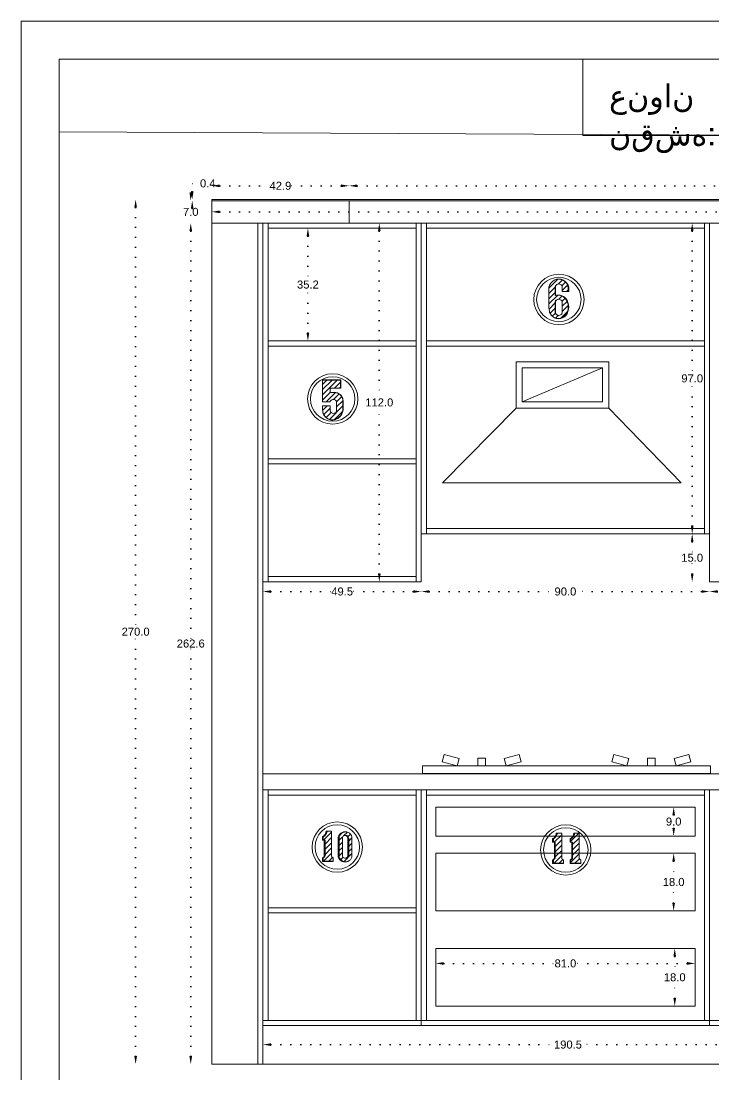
# Model space of a CAD drawing. Header units: inches. Extents: x 104 to 9740, y 936 to 6735.
# Drawn here: x 3346.3 to 3562.7, y 2366.5 to 2695.6 of the extents above; entities that cross this region are included whole.
import ezdxf

# ---------------------------------------------------------------- set-up
doc = ezdxf.new("R2010")
doc.units = ezdxf.units.IN
doc.header["$MEASUREMENT"] = 0
doc.linetypes.add('ACAD_ISO07W100', pattern=[3, 0, -3])
doc.styles.get("Standard").update_dxf_attribs({"font": 'arial.ttf'})
doc.dimstyles.new('Copy of Standard', dxfattribs={"dimtxt": 2.5, "dimasz": 2.5, "dimexe": 0.18, "dimexo": 0.0625, "dimgap": 0.09, "dimtad": 0, "dimtih": 1, "dimtoh": 1, "dimdec": 1, "dimzin": 0, "dimdsep": 46, "dimtxsty": 'Standard', "dimcen": 0.09, "dimse1": 1, "dimse2": 1, "dimadec": 0, "dimazin": 0, "dimtfac": 1, "dimtdec": 1, "dimtix": 1, "dimtofl": 0, "dimtmove": 0, "dimatfit": 3, "dimfxl": 1, "dimtolj": 1, "dimtzin": 0, "dimarcsym": 0})
pattern_1 = [(45, (2858.4439, 2983.5282), (-0.8148213, 0.8148213), [])]
pattern_2 = [(45, (2946.7768, 2982.9348), (-0.8148213, 0.8148213), [])]

# ---------------------------------------------------------------- blocks, each defined once
blk = doc.blocks.new('*D265')
at = {"color": 0, "linetype": 'ACAD_ISO07W100', "lineweight": -2, "transparency": 16777216}
for p, q in [((3382.07, 2637.37), (3382.07, 2506.23)), ((3382.07, 2372.37), (3382.07, 2503.5))]:
    blk.add_line(p, q, dxfattribs=at)
at = {"color": 0, "transparency": 16777216}
for points in [[(3381.66, 2637.37), (3382.49, 2637.37), (3382.07, 2639.87)], [(3381.66, 2372.37), (3382.49, 2372.37), (3382.07, 2369.87)]]:
    blk.add_solid(points, dxfattribs=at)
at = {"layer": 'Defpoints', "color": 0, "transparency": 16777216}
for p in [(3382.07, 2639.87), (3405.84, 2639.87), (3405.84, 2369.87)]:
    blk.add_point(p, dxfattribs=at)
at = {"color": 0, "lineweight": 20, "transparency": 16777216, "insert": (3382.07, 2504.87), "char_height": 2.5, "attachment_point": 5}
blk.add_mtext('\\A1;270.0', dxfattribs=at)
blk = doc.blocks.new('*D259')
at = {"color": 0, "linetype": 'ACAD_ISO07W100', "lineweight": -2, "transparency": 16777216}
for p, q in [((3399.28, 2629.97), (3399.28, 2502.53)), ((3399.28, 2372.37), (3399.28, 2499.8))]:
    blk.add_line(p, q, dxfattribs=at)
at = {"color": 0, "transparency": 16777216}
for points in [[(3398.87, 2629.97), (3399.7, 2629.97), (3399.28, 2632.47)], [(3398.87, 2372.37), (3399.7, 2372.37), (3399.28, 2369.87)]]:
    blk.add_solid(points, dxfattribs=at)
at = {"layer": 'Defpoints', "color": 0, "transparency": 16777216}
for p in [(3405.84, 2632.47), (3399.28, 2369.87), (3405.84, 2369.87)]:
    blk.add_point(p, dxfattribs=at)
at = {"color": 0, "lineweight": 20, "transparency": 16777216, "insert": (3399.28, 2501.17), "char_height": 2.5, "attachment_point": 5}
blk.add_mtext('\\A1;262.6', dxfattribs=at)
blk = doc.blocks.new('*D266')
at = {"color": 0, "linetype": 'ACAD_ISO07W100', "lineweight": -2, "transparency": 16777216}
for p, q in [((3399.28, 2641.97), (3399.28, 2644.47)), ((3399.28, 2629.97), (3399.28, 2627.47))]:
    blk.add_line(p, q, dxfattribs=at)
at = {"color": 0, "transparency": 16777216}
for points in [[(3398.87, 2641.97), (3399.7, 2641.97), (3399.28, 2639.47)], [(3398.87, 2629.97), (3399.7, 2629.97), (3399.28, 2632.47)]]:
    blk.add_solid(points, dxfattribs=at)
at = {"layer": 'Defpoints', "color": 0, "transparency": 16777216}
for p in [(3399.28, 2639.47), (3405.84, 2639.47), (3405.84, 2632.47)]:
    blk.add_point(p, dxfattribs=at)
at = {"color": 0, "lineweight": 20, "transparency": 16777216, "insert": (3399.28, 2635.97), "char_height": 2.5, "attachment_point": 5}
blk.add_mtext('\\A1;7.0', dxfattribs=at)
blk = doc.blocks.new('*D267')
at = {"color": 0, "linetype": 'ACAD_ISO07W100', "lineweight": -2, "transparency": 16777216}
for p, q in [((3399.74, 2642.37), (3399.74, 2644.87)), ((3399.74, 2644.87), (3402.24, 2644.87)), ((3399.74, 2636.97), (3399.74, 2634.47))]:
    blk.add_line(p, q, dxfattribs=at)
at = {"color": 0, "transparency": 16777216}
for points in [[(3399.32, 2642.37), (3400.15, 2642.37), (3399.74, 2639.87)], [(3399.32, 2636.97), (3400.15, 2636.97), (3399.74, 2639.47)]]:
    blk.add_solid(points, dxfattribs=at)
at = {"layer": 'Defpoints', "color": 0, "transparency": 16777216}
for p in [(3399.74, 2639.87), (3405.84, 2639.87), (3405.84, 2639.47)]:
    blk.add_point(p, dxfattribs=at)
at = {"color": 0, "lineweight": 20, "transparency": 16777216, "insert": (3404.6, 2644.87), "char_height": 2.5, "attachment_point": 5}
blk.add_mtext('\\A1;0.4', dxfattribs=at)
blk = doc.blocks.new('*D274')
at = {"color": 0, "linetype": 'ACAD_ISO07W100', "lineweight": -2, "transparency": 16777216}
for p, q in [((3550.1, 2447.58), (3550.1, 2446.94)), ((3550.1, 2443.58), (3550.1, 2444.21))]:
    blk.add_line(p, q, dxfattribs=at)
at = {"color": 0, "transparency": 16777216}
for points in [[(3549.69, 2447.58), (3550.52, 2447.58), (3550.1, 2450.08)], [(3549.69, 2443.58), (3550.52, 2443.58), (3550.1, 2441.08)]]:
    blk.add_solid(points, dxfattribs=at)
at = {"layer": 'Defpoints', "color": 0, "transparency": 16777216}
for p in [(3550.1, 2450.08), (3556.79, 2450.08), (3556.79, 2441.08)]:
    blk.add_point(p, dxfattribs=at)
at = {"color": 0, "lineweight": 20, "transparency": 16777216, "insert": (3550.1, 2445.58), "char_height": 2.5, "attachment_point": 5}
blk.add_mtext('\\A1;9.0', dxfattribs=at)
blk = doc.blocks.new('*D275')
at = {"color": 0, "linetype": 'ACAD_ISO07W100', "lineweight": -2, "transparency": 16777216}
for p, q in [((3550.09, 2433.21), (3550.09, 2428.08)), ((3550.09, 2420.21), (3550.09, 2425.34))]:
    blk.add_line(p, q, dxfattribs=at)
at = {"color": 0, "transparency": 16777216}
for points in [[(3549.68, 2433.21), (3550.51, 2433.21), (3550.09, 2435.71)], [(3549.68, 2420.21), (3550.51, 2420.21), (3550.09, 2417.71)]]:
    blk.add_solid(points, dxfattribs=at)
at = {"layer": 'Defpoints', "color": 0, "transparency": 16777216}
for p in [(3550.09, 2435.71), (3556.79, 2435.71), (3556.79, 2417.71)]:
    blk.add_point(p, dxfattribs=at)
at = {"color": 0, "lineweight": 20, "transparency": 16777216, "insert": (3550.09, 2426.71), "char_height": 2.5, "attachment_point": 5}
blk.add_mtext('\\A1;18.0', dxfattribs=at)
blk = doc.blocks.new('*D276')
at = {"color": 0, "linetype": 'ACAD_ISO07W100', "lineweight": -2, "transparency": 16777216}
for p, q in [((3550.43, 2403.47), (3550.43, 2398.33)), ((3550.43, 2390.47), (3550.43, 2395.6))]:
    blk.add_line(p, q, dxfattribs=at)
at = {"color": 0, "transparency": 16777216}
for points in [[(3550.02, 2403.47), (3550.85, 2403.47), (3550.43, 2405.97)], [(3550.02, 2390.47), (3550.85, 2390.47), (3550.43, 2387.97)]]:
    blk.add_solid(points, dxfattribs=at)
at = {"layer": 'Defpoints', "color": 0, "transparency": 16777216}
for p in [(3550.43, 2405.97), (3556.79, 2405.97), (3556.79, 2387.97)]:
    blk.add_point(p, dxfattribs=at)
at = {"color": 0, "lineweight": 20, "transparency": 16777216, "insert": (3550.43, 2396.97), "char_height": 2.5, "attachment_point": 5}
blk.add_mtext('\\A1;18.0', dxfattribs=at)
blk = doc.blocks.new('*D277')
at = {"color": 0, "linetype": 'ACAD_ISO07W100', "lineweight": -2, "transparency": 16777216}
for p, q in [((3435.87, 2628.37), (3435.87, 2614.63)), ((3435.87, 2598.17), (3435.87, 2611.9))]:
    blk.add_line(p, q, dxfattribs=at)
at = {"color": 0, "transparency": 16777216}
for points in [[(3435.45, 2628.37), (3436.29, 2628.37), (3435.87, 2630.87)], [(3435.45, 2598.17), (3436.29, 2598.17), (3435.87, 2595.67)]]:
    blk.add_solid(points, dxfattribs=at)
at = {"layer": 'Defpoints', "color": 0, "transparency": 16777216}
for p in [(3435.87, 2630.87), (3446.57, 2630.87), (3446.57, 2595.67)]:
    blk.add_point(p, dxfattribs=at)
at = {"color": 0, "lineweight": 20, "transparency": 16777216, "insert": (3435.87, 2613.27), "char_height": 2.5, "attachment_point": 5}
blk.add_mtext('\\A1;35.2', dxfattribs=at)
blk = doc.blocks.new('*D278')
at = {"color": 0, "linetype": 'ACAD_ISO07W100', "lineweight": -2, "transparency": 16777216}
for p, q in [((3458.17, 2629.97), (3458.17, 2577.83)), ((3458.17, 2522.97), (3458.17, 2575.1))]:
    blk.add_line(p, q, dxfattribs=at)
at = {"color": 0, "transparency": 16777216}
for points in [[(3457.75, 2629.97), (3458.58, 2629.97), (3458.17, 2632.47)], [(3457.75, 2522.97), (3458.58, 2522.97), (3458.17, 2520.47)]]:
    blk.add_solid(points, dxfattribs=at)
at = {"layer": 'Defpoints', "color": 0, "transparency": 16777216}
for p in [(3423.44, 2632.47), (3423.44, 2520.47), (3458.17, 2520.47)]:
    blk.add_point(p, dxfattribs=at)
at = {"color": 0, "lineweight": 20, "transparency": 16777216, "insert": (3458.17, 2576.47), "char_height": 2.5, "attachment_point": 5}
blk.add_mtext('\\A1;112.0', dxfattribs=at)
blk = doc.blocks.new('*D279')
at = {"color": 0, "linetype": 'ACAD_ISO07W100', "lineweight": -2, "transparency": 16777216}
for p, q in [((3424.34, 2517.43), (3443.17, 2517.43)), ((3468.79, 2517.43), (3449.97, 2517.43))]:
    blk.add_line(p, q, dxfattribs=at)
at = {"color": 0, "transparency": 16777216}
for points in [[(3424.34, 2517.84), (3424.34, 2517.01), (3421.84, 2517.43)], [(3468.79, 2517.84), (3468.79, 2517.01), (3471.29, 2517.43)]]:
    blk.add_solid(points, dxfattribs=at)
at = {"layer": 'Defpoints', "color": 0, "transparency": 16777216}
for p in [(3421.84, 2632.47), (3471.29, 2520.47), (3471.29, 2517.43)]:
    blk.add_point(p, dxfattribs=at)
at = {"color": 0, "lineweight": 20, "transparency": 16777216, "insert": (3446.57, 2517.43), "char_height": 2.5, "attachment_point": 5}
blk.add_mtext('\\A1;49.5', dxfattribs=at)
blk = doc.blocks.new('*D280')
at = {"color": 0, "linetype": 'ACAD_ISO07W100', "lineweight": -2, "transparency": 16777216}
for p, q in [((3473.79, 2517.43), (3512.96, 2517.43)), ((3558.79, 2517.43), (3519.63, 2517.43))]:
    blk.add_line(p, q, dxfattribs=at)
at = {"color": 0, "transparency": 16777216}
for points in [[(3473.79, 2517.84), (3473.79, 2517.01), (3471.29, 2517.43)], [(3558.79, 2517.84), (3558.79, 2517.01), (3561.29, 2517.43)]]:
    blk.add_solid(points, dxfattribs=at)
at = {"layer": 'Defpoints', "color": 0, "transparency": 16777216}
for p in [(3471.29, 2520.47), (3561.29, 2520.47), (3561.29, 2517.43)]:
    blk.add_point(p, dxfattribs=at)
at = {"color": 0, "lineweight": 20, "transparency": 16777216, "insert": (3516.29, 2517.43), "char_height": 2.5, "attachment_point": 5}
blk.add_mtext('\\A1;90.0', dxfattribs=at)
blk = doc.blocks.new('*D281')
at = {"color": 0, "linetype": 'ACAD_ISO07W100', "lineweight": -2, "transparency": 16777216}
for p, q in [((3563.79, 2517.43), (3582.65, 2517.43)), ((3608.29, 2517.43), (3589.44, 2517.43))]:
    blk.add_line(p, q, dxfattribs=at)
at = {"color": 0, "transparency": 16777216}
for points in [[(3563.79, 2517.84), (3563.79, 2517.01), (3561.29, 2517.43)], [(3608.29, 2517.84), (3608.29, 2517.01), (3610.79, 2517.43)]]:
    blk.add_solid(points, dxfattribs=at)
at = {"layer": 'Defpoints', "color": 0, "transparency": 16777216}
for p in [(3561.29, 2520.47), (3610.79, 2520.47), (3610.79, 2517.43)]:
    blk.add_point(p, dxfattribs=at)
at = {"color": 0, "lineweight": 20, "transparency": 16777216, "insert": (3586.04, 2517.43), "char_height": 2.5, "attachment_point": 5}
blk.add_mtext('\\A1;49.5', dxfattribs=at)
blk = doc.blocks.new('*D321')
at = {"color": 0, "linetype": 'ACAD_ISO07W100', "lineweight": -2, "transparency": 16777216}
for p, q in [((3478.29, 2401.3), (3512.96, 2401.3)), ((3554.29, 2401.3), (3519.63, 2401.3))]:
    blk.add_line(p, q, dxfattribs=at)
at = {"color": 0, "transparency": 16777216}
for points in [[(3478.29, 2401.72), (3478.29, 2400.88), (3475.79, 2401.3)], [(3554.29, 2401.72), (3554.29, 2400.88), (3556.79, 2401.3)]]:
    blk.add_solid(points, dxfattribs=at)
at = {"layer": 'Defpoints', "color": 0, "transparency": 16777216}
for p in [(3475.79, 2405.97), (3556.79, 2405.97), (3556.79, 2401.3)]:
    blk.add_point(p, dxfattribs=at)
at = {"color": 0, "lineweight": 20, "transparency": 16777216, "insert": (3516.29, 2401.3), "char_height": 2.5, "attachment_point": 5}
blk.add_mtext('\\A1;81.0', dxfattribs=at)
blk = doc.blocks.new('*D322')
at = {"color": 0, "linetype": 'ACAD_ISO07W100', "lineweight": -2, "transparency": 16777216}
for p, q in [((3408.34, 2635.99), (3602.93, 2635.99)), ((3806.24, 2635.99), (3611.66, 2635.99))]:
    blk.add_line(p, q, dxfattribs=at)
at = {"color": 0, "transparency": 16777216}
for points in [[(3408.34, 2636.41), (3408.34, 2635.57), (3405.84, 2635.99)], [(3806.24, 2636.41), (3806.24, 2635.57), (3808.74, 2635.99)]]:
    blk.add_solid(points, dxfattribs=at)
at = {"layer": 'Defpoints', "color": 0, "transparency": 16777216}
for p in [(3808.74, 2635.99), (3405.84, 2632.47), (3808.74, 2632.47)]:
    blk.add_point(p, dxfattribs=at)
at = {"color": 0, "lineweight": 20, "transparency": 16777216, "insert": (3607.29, 2635.99), "char_height": 2.5, "attachment_point": 5}
blk.add_mtext('\\A1;402.9', dxfattribs=at)
blk = doc.blocks.new('*D323')
at = {"color": 0, "linetype": 'ACAD_ISO07W100', "lineweight": -2, "transparency": 16777216}
for p, q in [((3408.34, 2644.12), (3423.9, 2644.12)), ((3446.24, 2644.12), (3430.68, 2644.12))]:
    blk.add_line(p, q, dxfattribs=at)
at = {"color": 0, "transparency": 16777216}
for points in [[(3408.34, 2644.53), (3408.34, 2643.7), (3405.84, 2644.12)], [(3446.24, 2644.53), (3446.24, 2643.7), (3448.74, 2644.12)]]:
    blk.add_solid(points, dxfattribs=at)
at = {"layer": 'Defpoints', "color": 0, "transparency": 16777216}
for p in [(3448.74, 2644.12), (3405.84, 2632.47), (3448.74, 2632.47)]:
    blk.add_point(p, dxfattribs=at)
at = {"color": 0, "lineweight": 20, "transparency": 16777216, "insert": (3427.29, 2644.12), "char_height": 2.5, "attachment_point": 5}
blk.add_mtext('\\A1;42.9', dxfattribs=at)
blk = doc.blocks.new('*D324')
at = {"color": 0, "linetype": 'ACAD_ISO07W100', "lineweight": -2, "transparency": 16777216}
for p, q in [((3451.24, 2644.12), (3624.44, 2644.12)), ((3806.24, 2644.12), (3633.05, 2644.12))]:
    blk.add_line(p, q, dxfattribs=at)
at = {"color": 0, "transparency": 16777216}
for points in [[(3451.24, 2644.53), (3451.24, 2643.7), (3448.74, 2644.12)], [(3806.24, 2644.53), (3806.24, 2643.7), (3808.74, 2644.12)]]:
    blk.add_solid(points, dxfattribs=at)
at = {"layer": 'Defpoints', "color": 0, "transparency": 16777216}
for p in [(3808.74, 2644.12), (3448.74, 2639.47), (3808.74, 2639.47)]:
    blk.add_point(p, dxfattribs=at)
at = {"color": 0, "lineweight": 20, "transparency": 16777216, "insert": (3628.74, 2644.12), "char_height": 2.5, "attachment_point": 5}
blk.add_mtext('\\A1;360.0', dxfattribs=at)
blk = doc.blocks.new('*D325')
at = {"color": 0, "linetype": 'ACAD_ISO07W100', "lineweight": -2, "transparency": 16777216}
for p, q in [((3424.34, 2375.95), (3512.89, 2375.95)), ((3609.84, 2375.95), (3521.29, 2375.95))]:
    blk.add_line(p, q, dxfattribs=at)
at = {"color": 0, "transparency": 16777216}
for points in [[(3424.34, 2376.37), (3424.34, 2375.54), (3421.84, 2375.95)], [(3609.84, 2376.37), (3609.84, 2375.54), (3612.34, 2375.95)]]:
    blk.add_solid(points, dxfattribs=at)
at = {"layer": 'Defpoints', "color": 0, "transparency": 16777216}
for p in [(3421.84, 2375.95), (3421.84, 2369.87), (3612.34, 2369.87)]:
    blk.add_point(p, dxfattribs=at)
at = {"color": 0, "lineweight": 20, "transparency": 16777216, "insert": (3517.09, 2375.95), "char_height": 2.5, "attachment_point": 5}
blk.add_mtext('\\A1;190.5', dxfattribs=at)
blk = doc.blocks.new('*D720')
at = {"color": 0, "linetype": 'ACAD_ISO07W100', "lineweight": -2, "transparency": 16777216}
for p, q in [((3555.88, 2532.97), (3555.88, 2529.33)), ((3555.88, 2522.97), (3555.88, 2526.6))]:
    blk.add_line(p, q, dxfattribs=at)
at = {"color": 0, "transparency": 16777216}
for points in [[(3555.47, 2532.97), (3556.3, 2532.97), (3555.88, 2535.47)], [(3555.47, 2522.97), (3556.3, 2522.97), (3555.88, 2520.47)]]:
    blk.add_solid(points, dxfattribs=at)
at = {"layer": 'Defpoints', "color": 0, "transparency": 16777216}
for p in [(3555.88, 2535.47), (3561.29, 2535.47), (3561.29, 2520.47)]:
    blk.add_point(p, dxfattribs=at)
at = {"color": 0, "lineweight": 20, "transparency": 16777216, "insert": (3555.88, 2527.97), "char_height": 2.5, "attachment_point": 5}
blk.add_mtext('\\A1;15.0', dxfattribs=at)
blk = doc.blocks.new('*D721')
at = {"color": 0, "linetype": 'ACAD_ISO07W100', "lineweight": -2, "transparency": 16777216}
for p, q in [((3555.88, 2629.97), (3555.88, 2585.33)), ((3555.88, 2537.97), (3555.88, 2582.6))]:
    blk.add_line(p, q, dxfattribs=at)
at = {"color": 0, "transparency": 16777216}
for points in [[(3555.47, 2629.97), (3556.3, 2629.97), (3555.88, 2632.47)], [(3555.47, 2537.97), (3556.3, 2537.97), (3555.88, 2535.47)]]:
    blk.add_solid(points, dxfattribs=at)
at = {"layer": 'Defpoints', "color": 0, "transparency": 16777216}
for p in [(3555.88, 2632.47), (3561.29, 2632.47), (3561.29, 2535.47)]:
    blk.add_point(p, dxfattribs=at)
at = {"color": 0, "lineweight": 20, "transparency": 16777216, "insert": (3555.88, 2583.97), "char_height": 2.5, "attachment_point": 5}
blk.add_mtext('\\A1;97.0', dxfattribs=at)

msp = doc.modelspace()

# ---------------------------------------------------------------- hatches: boundary and pattern name
at = {"lineweight": 20}
h = msp.add_hatch(dxfattribs=at)
h.set_pattern_fill('ANSI31', color=256, scale=9.218651)
h.set_pattern_definition([(45, (2854.3432, 3154.7593), (-0.8148213, 0.8148213), [])])
h.paths.add_polyline_path([(3516.22, 2608.95), (3516.03, 2609.17), (3515.81, 2609.36), (3515.58, 2609.53), (3515.33, 2609.68), (3515.07, 2609.8), (3514.8, 2609.9), (3514.51, 2609.97), (3514.23, 2610.01), (3513.94, 2610.02), (3513.74, 2610.01), (3513.48, 2609.97), (3513.2, 2609.89), (3513.08, 2609.88), (3513.08, 2612.39), (3513.12, 2612.66), (3513.22, 2612.91), (3513.38, 2613.12), (3513.6, 2613.28), (3513.84, 2613.39), (3513.97, 2613.43), (3514.24, 2613.47), (3514.51, 2613.43), (3514.76, 2613.33), (3514.97, 2613.16), (3515.14, 2612.95), (3515.24, 2612.7), (3515.28, 2612.43), (3515.28, 2611.14), (3517.18, 2611.14), (3517.18, 2612.39), (3516.96, 2613.08), (3516.6, 2613.7), (3516.1, 2614.23), (3515.5, 2614.62), (3514.82, 2614.87), (3514.11, 2614.95), (3514.1, 2614.95), (3513.38, 2614.87), (3512.77, 2614.64), (3512.21, 2614.28), (3511.71, 2613.75), (3511.34, 2613.12), (3511.12, 2612.43), (3511.12, 2606.39), (3511.13, 2606.13), (3511.15, 2605.88), (3511.17, 2605.62), (3511.21, 2605.36), (3511.27, 2605.11), (3511.33, 2604.86), (3511.37, 2604.7), (3511.62, 2604.13), (3511.98, 2603.61), (3512.44, 2603.19), (3512.9, 2602.92), (3513.45, 2602.73), (3514.07, 2602.67), (3514.69, 2602.73), (3515.27, 2602.93), (3515.81, 2603.24), (3515.98, 2603.4), (3516.22, 2603.65), (3516.63, 2604.24), (3516.93, 2604.89), (3517.11, 2605.59), (3517.18, 2606.3), (3517.11, 2607.02), (3516.93, 2607.71), (3516.63, 2608.36)])
h.paths.add_polyline_path([(3513.12, 2607.93), (3513.22, 2608.18), (3513.38, 2608.4), (3513.6, 2608.56), (3513.84, 2608.66), (3514.11, 2608.7), (3514.24, 2608.69), (3514.51, 2608.66), (3514.76, 2608.56), (3514.97, 2608.39), (3515.14, 2608.18), (3515.24, 2607.92), (3515.28, 2607.66), (3515.28, 2604.7), (3515.24, 2604.44), (3515.14, 2604.19), (3514.97, 2603.97), (3514.76, 2603.81), (3514.51, 2603.7), (3514.24, 2603.67), (3513.97, 2603.7), (3513.84, 2603.75), (3513.72, 2603.81), (3513.6, 2603.86), (3513.38, 2604.02), (3513.22, 2604.23), (3513.12, 2604.48), (3513.08, 2604.75), (3513.08, 2607.67)], flags=16)
h = msp.add_hatch(dxfattribs=at)
h.set_pattern_fill('ANSI31', color=256, scale=9.218651)
h.set_pattern_definition([(45, (2765.6316, 3122.9865), (-0.8148213, 0.8148213), [])])
h.paths.add_polyline_path([(3446.18, 2578.6), (3445.94, 2578.85), (3445.68, 2579.07), (3445.39, 2579.26), (3445.08, 2579.41), (3444.82, 2579.5), (3444.5, 2579.57), (3444.14, 2579.59), (3442.78, 2579.59), (3442.78, 2580.91), (3446.07, 2580.91), (3446.07, 2583.43), (3440.47, 2583.43), (3440.47, 2576.67), (3442.78, 2576.67), (3442.87, 2576.88), (3443, 2577.05), (3443.16, 2577.2), (3443.35, 2577.31), (3443.56, 2577.38), (3443.81, 2577.41), (3444.05, 2577.38), (3444.26, 2577.31), (3444.46, 2577.2), (3444.62, 2577.05), (3444.75, 2576.87), (3444.84, 2576.67), (3444.84, 2574.09), (3444.81, 2573.82), (3444.71, 2573.58), (3444.55, 2573.37), (3444.34, 2573.21), (3444.09, 2573.11), (3443.83, 2573.07), (3443.57, 2573.11), (3443.32, 2573.21), (3443.09, 2573.39), (3442.91, 2573.62), (3442.81, 2573.86), (3442.78, 2574.12), (3442.78, 2575.38), (3440.47, 2575.38), (3440.47, 2574.09), (3440.49, 2573.67), (3440.58, 2573.26), (3440.7, 2572.91), (3440.88, 2572.54), (3441.12, 2572.2), (3441.4, 2571.89), (3441.71, 2571.62), (3442.06, 2571.4), (3442.44, 2571.22), (3442.83, 2571.1), (3443.24, 2571.03), (3443.65, 2571.02), (3444.04, 2571.09), (3444.42, 2571.21), (3444.78, 2571.36), (3445.12, 2571.56), (3445.44, 2571.79), (3445.74, 2572.05), (3446, 2572.34), (3446.24, 2572.66), (3446.43, 2573), (3446.59, 2573.36), (3446.71, 2573.73), (3446.8, 2574.12), (3446.8, 2576.67), (3446.79, 2577.02), (3446.75, 2577.36), (3446.67, 2577.69), (3446.54, 2578.01), (3446.38, 2578.32)])
h = msp.add_hatch(dxfattribs=at)
h.set_pattern_fill('ANSI31', color=256, scale=9.218651)
h.set_pattern_definition(pattern_1)
h.paths.add_polyline_path([(3443.65, 2434.33), (3443.59, 2434.37), (3443.52, 2434.41), (3443.46, 2434.46), (3443.41, 2434.51), (3443.36, 2434.57), (3443.32, 2434.64), (3443.29, 2434.71), (3443.27, 2434.78), (3443.25, 2434.86), (3443.25, 2434.93), (3443.25, 2442.58), (3441.81, 2442.58), (3441.79, 2442.4), (3441.76, 2442.22), (3441.71, 2442.05), (3441.64, 2441.88), (3441.56, 2441.72), (3441.46, 2441.57), (3441.36, 2441.42), (3441.24, 2441.29), (3441.11, 2441.17), (3440.97, 2441.05), (3440.82, 2440.95), (3440.66, 2440.87), (3440.66, 2439.79), (3440.97, 2439.79), (3441.21, 2439.77), (3441.21, 2434.97), (3441.2, 2434.89), (3441.18, 2434.82), (3441.15, 2434.75), (3441.12, 2434.68), (3441.08, 2434.62), (3441.04, 2434.56), (3440.98, 2434.5), (3440.93, 2434.45), (3440.87, 2434.41), (3440.8, 2434.38), (3440.73, 2434.35), (3440.66, 2434.33), (3440.66, 2433.23), (3443.8, 2433.23), (3443.8, 2434.29), (3443.73, 2434.31)])
h = msp.add_hatch(dxfattribs=at)
h.set_pattern_fill('ANSI31', color=256, scale=9.218651)
h.set_pattern_definition(pattern_1)
h.paths.add_polyline_path([(3445.67, 2440.74), (3445.67, 2434.51), (3445.87, 2434.1), (3446.15, 2433.74), (3446.5, 2433.45), (3446.9, 2433.22), (3447.33, 2433.09), (3447.78, 2433.04), (3448.03, 2433.07), (3448.39, 2433.18), (3448.79, 2433.4), (3449.14, 2433.7), (3449.42, 2434.07), (3449.63, 2434.48), (3449.63, 2440.77), (3449.46, 2441.22), (3449.19, 2441.63), (3448.85, 2441.97), (3448.43, 2442.22), (3448.03, 2442.36), (3447.78, 2442.39), (3447.31, 2442.34), (3446.85, 2442.18), (3446.44, 2441.93), (3446.1, 2441.59), (3445.84, 2441.19)])
h.paths.add_polyline_path([(3448.31, 2434.54), (3447.61, 2434.01), (3446.75, 2434.37), (3446.67, 2434.94), (3446.67, 2440.86), (3447.37, 2441.39), (3447.69, 2441.26), (3448.06, 2441.22), (3448.31, 2440.61)], flags=16)
h = msp.add_hatch(dxfattribs=at)
h.set_pattern_fill('ANSI31', color=256, scale=9.218651)
h.set_pattern_definition(pattern_2)
h.paths.add_polyline_path([(3515.52, 2433.69), (3515.45, 2433.73), (3515.39, 2433.77), (3515.33, 2433.82), (3515.28, 2433.87), (3515.23, 2433.93), (3515.19, 2434), (3515.16, 2434.07), (3515.14, 2434.14), (3515.12, 2434.22), (3515.12, 2434.3), (3515.12, 2441.94), (3513.68, 2441.94), (3513.66, 2441.76), (3513.63, 2441.58), (3513.57, 2441.41), (3513.51, 2441.24), (3513.43, 2441.08), (3513.33, 2440.93), (3513.23, 2440.78), (3513.11, 2440.65), (3512.98, 2440.53), (3512.84, 2440.41), (3512.69, 2440.31), (3512.53, 2440.23), (3512.53, 2439.15), (3512.84, 2439.15), (3513.08, 2439.13), (3513.08, 2434.33), (3513.07, 2434.25), (3513.05, 2434.18), (3513.02, 2434.11), (3512.99, 2434.04), (3512.95, 2433.98), (3512.91, 2433.92), (3512.85, 2433.86), (3512.8, 2433.82), (3512.73, 2433.77), (3512.67, 2433.74), (3512.6, 2433.71), (3512.53, 2433.69), (3512.53, 2432.59), (3515.67, 2432.59), (3515.67, 2433.65), (3515.6, 2433.67)])
h = msp.add_hatch(dxfattribs=at)
h.set_pattern_fill('ANSI31', color=256, scale=9.218651)
h.set_pattern_definition(pattern_2)
h.paths.add_polyline_path([(3520.99, 2433.69), (3520.92, 2433.73), (3520.85, 2433.77), (3520.79, 2433.82), (3520.74, 2433.87), (3520.69, 2433.93), (3520.65, 2434), (3520.62, 2434.07), (3520.6, 2434.14), (3520.59, 2434.22), (3520.58, 2434.3), (3520.58, 2441.94), (3519.15, 2441.94), (3519.13, 2441.76), (3519.09, 2441.58), (3519.04, 2441.41), (3518.97, 2441.24), (3518.89, 2441.08), (3518.8, 2440.93), (3518.69, 2440.78), (3518.57, 2440.65), (3518.44, 2440.53), (3518.3, 2440.41), (3518.15, 2440.31), (3517.99, 2440.23), (3517.99, 2439.15), (3518.3, 2439.15), (3518.54, 2439.13), (3518.54, 2434.33), (3518.53, 2434.25), (3518.51, 2434.18), (3518.49, 2434.11), (3518.46, 2434.04), (3518.42, 2433.98), (3518.37, 2433.92), (3518.32, 2433.86), (3518.26, 2433.82), (3518.2, 2433.77), (3518.13, 2433.74), (3518.06, 2433.71), (3517.99, 2433.69), (3517.99, 2432.59), (3521.14, 2432.59), (3521.14, 2433.65), (3521.06, 2433.67)])

# ---------------------------------------------------------------- linework, layer by layer
for p, q in [((3591.57, 2659.83), (3358.2, 2660.96)), ((3405.84, 2369.87), (3405.84, 2639.87)), ((3405.84, 2639.87), (3808.74, 2639.87)), ((3808.74, 2639.47), (3405.84, 2639.47)), ((3448.74, 2639.47), (3448.74, 2632.47)), ((3808.74, 2632.47), (3405.84, 2632.47)), ((3420.24, 2369.87), (3420.24, 2632.47)), ((3421.84, 2369.87), (3421.84, 2632.47)), ((3423.44, 2520.47), (3423.44, 2632.47)), ((3469.69, 2630.87), (3423.44, 2630.87)), ((3469.69, 2520.47), (3469.69, 2632.47)), ((3471.29, 2520.47), (3471.29, 2632.47)), ((3472.89, 2535.47), (3472.89, 2632.47)), ((3559.69, 2630.87), (3472.89, 2630.87)), ((3559.69, 2535.47), (3559.69, 2632.47)), ((3561.29, 2520.47), (3561.29, 2632.47)), ((3513.97, 2613.43), (3514.24, 2613.47)), ((3469.69, 2595.67), (3423.44, 2595.67)), ((3469.69, 2594.07), (3423.44, 2594.07)), ((3559.69, 2595.67), (3472.89, 2595.67)), ((3559.69, 2594.07), (3472.89, 2594.07)), ((3446.07, 2583.43), (3446.07, 2580.91)), ((3442.82, 2580.91), (3442.82, 2579.62)), ((3440.47, 2576.67), (3442.78, 2576.67)), ((3443.83, 2577.4), (3444.05, 2577.38)), ((3444.05, 2577.38), (3444.26, 2577.31)), ((3444.26, 2577.31), (3444.46, 2577.2)), ((3444.46, 2577.2), (3444.62, 2577.05)), ((3444.62, 2577.05), (3444.75, 2576.87)), ((3444.75, 2576.87), (3444.84, 2576.67)), ((3444.84, 2576.67), (3444.84, 2574.09)), ((3443.32, 2573.21), (3443.11, 2573.37)), ((3444.55, 2573.37), (3444.34, 2573.21)), ((3444.71, 2573.58), (3444.55, 2573.37)), ((3444.81, 2573.82), (3444.71, 2573.58)), ((3444.84, 2574.09), (3444.81, 2573.82)), ((3529.84, 2574.7), (3500.88, 2574.7)), ((3443.57, 2573.11), (3443.32, 2573.21)), ((3443.83, 2573.07), (3443.57, 2573.11)), ((3444.09, 2573.11), (3443.83, 2573.07)), ((3444.34, 2573.21), (3444.09, 2573.11)), ((3469.69, 2558.87), (3423.44, 2558.87)), ((3469.69, 2557.27), (3423.44, 2557.27)), ((3561.29, 2535.47), (3471.29, 2535.47)), ((3559.69, 2537.07), (3472.89, 2537.07)), ((3469.69, 2522.07), (3423.44, 2522.07)), ((3471.29, 2520.47), (3421.84, 2520.47)), ((3612.34, 2520.47), (3561.29, 2520.47)), ((3478.42, 2466.52), (3477.8, 2464.2)), ((3483.06, 2465.28), (3478.42, 2466.52)), ((3482.44, 2462.96), (3483.06, 2465.28)), ((3491.33, 2465.36), (3488.93, 2465.36)), ((3488.93, 2465.36), (3488.93, 2462.96)), ((3491.33, 2462.96), (3491.33, 2465.36)), ((3497.2, 2465.28), (3501.83, 2466.52)), ((3497.82, 2462.96), (3497.2, 2465.28)), ((3501.83, 2466.52), (3502.46, 2464.2)), ((3531.44, 2466.52), (3530.82, 2464.2)), ((3536.07, 2465.28), (3531.44, 2466.52)), ((3535.45, 2462.96), (3536.07, 2465.28)), ((3541.95, 2462.96), (3541.95, 2465.36)), ((3541.95, 2465.36), (3544.35, 2465.36)), ((3544.35, 2465.36), (3544.35, 2462.96)), ((3550.22, 2465.28), (3554.85, 2466.52)), ((3550.84, 2462.96), (3550.22, 2465.28)), ((3554.85, 2466.52), (3555.47, 2464.2)), ((3561.64, 2462.96), (3471.64, 2462.96)), ((3471.64, 2462.96), (3471.64, 2460.56)), ((3477.8, 2464.2), (3482.44, 2462.96)), ((3488.93, 2462.96), (3491.33, 2462.96)), ((3502.46, 2464.2), (3497.82, 2462.96)), ((3530.82, 2464.2), (3535.45, 2462.96)), ((3544.35, 2462.96), (3541.95, 2462.96)), ((3555.47, 2464.2), (3550.84, 2462.96)), ((3561.64, 2460.56), (3561.64, 2462.96)), ((3748.94, 2460.47), (3421.84, 2460.47)), ((3471.64, 2460.56), (3561.64, 2460.56)), ((3748.94, 2455.47), (3421.84, 2455.47)), ((3423.44, 2383.47), (3423.44, 2455.47)), ((3469.69, 2383.47), (3469.69, 2455.47)), ((3471.29, 2381.87), (3471.29, 2455.47)), ((3472.89, 2383.47), (3472.89, 2455.47)), ((3559.69, 2383.47), (3559.69, 2455.47)), ((3561.29, 2381.87), (3561.29, 2455.47)), ((3469.69, 2453.87), (3423.44, 2453.87)), ((3559.69, 2453.87), (3472.89, 2453.87)), ((3556.79, 2450.08), (3475.79, 2450.08)), ((3475.79, 2441.08), (3475.79, 2450.08)), ((3556.79, 2441.08), (3556.79, 2450.08)), ((3440.66, 2440.87), (3440.66, 2439.79)), ((3556.79, 2441.08), (3475.79, 2441.08)), ((3512.53, 2440.23), (3512.53, 2439.15)), ((3517.99, 2440.23), (3517.99, 2439.15)), ((3556.79, 2435.71), (3475.79, 2435.71)), ((3475.79, 2417.71), (3475.79, 2435.71)), ((3556.79, 2417.71), (3556.79, 2435.71)), ((3440.66, 2433.23), (3443.8, 2433.23)), ((3512.53, 2432.59), (3515.67, 2432.59)), ((3517.99, 2432.59), (3521.14, 2432.59)), ((3469.69, 2418.67), (3423.44, 2418.67)), ((3469.69, 2417.07), (3423.44, 2417.07)), ((3556.79, 2417.71), (3475.79, 2417.71)), ((3475.79, 2387.97), (3475.79, 2405.97)), ((3556.79, 2405.97), (3475.79, 2405.97)), ((3556.79, 2387.97), (3556.79, 2405.97)), ((3556.79, 2387.97), (3475.79, 2387.97)), ((3471.29, 2383.47), (3421.84, 2383.47)), ((3561.29, 2383.47), (3471.29, 2383.47)), ((3612.34, 2383.47), (3561.29, 2383.47)), ((3612.34, 2381.87), (3421.84, 2381.87)), ((3808.74, 2369.87), (3405.84, 2369.87))]:
    msp.add_line(p, q, dxfattribs=at)
for points in [[(3346.29, 2695.55), (3346.29, 1988.29), (3846.38, 1988.29), (3846.38, 2695.55)], [(3358.2, 2683.65), (3358.2, 2011.58), (3834.47, 2011.58), (3834.47, 2683.65)], [(3521.74, 2659.83), (3834.47, 2659.83), (3834.47, 2683.65), (3521.74, 2683.65)], [(3513.2, 2612.43), (3513.24, 2612.7), (3513.34, 2612.95), (3513.5, 2613.16), (3513.72, 2613.33), (3513.97, 2613.43), (3513.84, 2613.39), (3513.6, 2613.28), (3513.38, 2613.12), (3513.22, 2612.91), (3513.12, 2612.66), (3513.08, 2612.39)], [(3514.97, 2603.97), (3514.76, 2603.81), (3514.51, 2603.7), (3514.24, 2603.67), (3513.97, 2603.7), (3513.84, 2603.75), (3513.72, 2603.81), (3513.6, 2603.86), (3513.38, 2604.02), (3513.22, 2604.23), (3513.12, 2604.48), (3513.08, 2604.75), (3513.08, 2607.67), (3513.12, 2607.93), (3513.22, 2608.18), (3513.38, 2608.4), (3513.6, 2608.56), (3513.84, 2608.66), (3514.11, 2608.7), (3514.24, 2608.69), (3514.51, 2608.66), (3514.76, 2608.56), (3514.97, 2608.39), (3515.14, 2608.18), (3515.24, 2607.92), (3515.28, 2607.66), (3515.28, 2604.7), (3515.24, 2604.44), (3515.14, 2604.19)], [(3477.91, 2551.4), (3500.88, 2574.7), (3500.88, 2589.18), (3529.84, 2589.18), (3529.84, 2574.7), (3552.41, 2551.4)], [(3442.82, 2576.67), (3442.91, 2576.87), (3443.04, 2577.05), (3443.2, 2577.2), (3443.4, 2577.31), (3443.61, 2577.38), (3443.83, 2577.4), (3443.78, 2577.4), (3443.56, 2577.38), (3443.35, 2577.31), (3443.16, 2577.2), (3443, 2577.05), (3442.87, 2576.88), (3442.78, 2576.67)], [(3449.14, 2433.7), (3448.79, 2433.4), (3448.39, 2433.18), (3448.03, 2433.07), (3447.95, 2433.04), (3447.49, 2433), (3447.03, 2433.04), (3446.59, 2433.18), (3446.19, 2433.4), (3445.84, 2433.7), (3445.56, 2434.07), (3445.36, 2434.48), (3445.36, 2440.77), (3445.53, 2441.22), (3445.79, 2441.63), (3446.14, 2441.97), (3446.55, 2442.22), (3447.01, 2442.38), (3447.49, 2442.43), (3447.97, 2442.38), (3448.03, 2442.36), (3448.43, 2442.22), (3448.85, 2441.97), (3449.19, 2441.63), (3449.46, 2441.22), (3449.63, 2440.77), (3449.63, 2434.48), (3449.42, 2434.07)]]:
    msp.add_lwpolyline(points, close=True, dxfattribs=at)
for points in [[(3511.27, 2605.11), (3511.21, 2605.36), (3511.17, 2605.62), (3511.15, 2605.88), (3511.13, 2606.13), (3511.12, 2606.39), (3511.12, 2612.43), (3511.34, 2613.12), (3511.71, 2613.75), (3512.21, 2614.28), (3512.77, 2614.64), (3512.82, 2614.68), (3513.51, 2614.92), (3514.23, 2615.01), (3514.24, 2615.01), (3514.95, 2614.92), (3515.64, 2614.68), (3516.25, 2614.28)], [(3512.77, 2614.64), (3513.38, 2614.87), (3514.1, 2614.95), (3514.11, 2614.95), (3514.82, 2614.87), (3515.5, 2614.62), (3516.1, 2614.23), (3516.6, 2613.7), (3516.96, 2613.08), (3517.18, 2612.39), (3517.18, 2611.14)], [(3514.24, 2613.47), (3514.51, 2613.43), (3514.76, 2613.33), (3514.97, 2613.16), (3515.14, 2612.95), (3515.24, 2612.7), (3515.28, 2612.43), (3515.28, 2611.14), (3517.18, 2611.14), (3517.34, 2611.14), (3517.34, 2612.43), (3517.12, 2613.12), (3516.75, 2613.75), (3516.25, 2614.28)], [(3512.9, 2602.92), (3513.45, 2602.73), (3514.07, 2602.67), (3514.69, 2602.73), (3515.27, 2602.93), (3515.81, 2603.24), (3515.98, 2603.4), (3516.22, 2603.65), (3516.63, 2604.24), (3516.93, 2604.89), (3517.11, 2605.59), (3517.18, 2606.3), (3517.11, 2607.02), (3516.93, 2607.71), (3516.63, 2608.36), (3516.22, 2608.95), (3516.03, 2609.17), (3515.81, 2609.36), (3515.58, 2609.53), (3515.33, 2609.68), (3515.07, 2609.8), (3514.8, 2609.9), (3514.51, 2609.97), (3514.23, 2610.01), (3513.94, 2610.02), (3513.74, 2610.01)], [(3513.2, 2609.89), (3513.08, 2609.88), (3513.08, 2612.39)], [(3516.12, 2603.34), (3516.37, 2603.6), (3516.79, 2604.19), (3517.09, 2604.85), (3517.27, 2605.55), (3517.34, 2606.28), (3517.27, 2607), (3517.09, 2607.7), (3516.79, 2608.36), (3516.37, 2608.95), (3516.18, 2609.17), (3515.96, 2609.37), (3515.72, 2609.54), (3515.47, 2609.69), (3515.21, 2609.81), (3514.93, 2609.91), (3514.65, 2609.98), (3514.36, 2610.02), (3514.06, 2610.03), (3513.77, 2610.01), (3513.74, 2610.01), (3513.48, 2609.97), (3513.2, 2609.89), (3513.2, 2612.43)], [(3513.72, 2603.81), (3513.5, 2603.97), (3513.34, 2604.19), (3513.24, 2604.44), (3513.2, 2604.7), (3513.2, 2607.66), (3513.24, 2607.92), (3513.34, 2608.18), (3513.5, 2608.39), (3513.72, 2608.56), (3513.97, 2608.66), (3514.24, 2608.69)], [(3516.12, 2603.34), (3515.96, 2603.19), (3515.42, 2602.87), (3514.82, 2602.67), (3514.2, 2602.6), (3513.57, 2602.67), (3512.98, 2602.87), (3512.9, 2602.92), (3512.44, 2603.19), (3511.98, 2603.61), (3511.62, 2604.13), (3511.37, 2604.7), (3511.33, 2604.86), (3511.27, 2605.11)], [(3502.81, 2576.64), (3527.91, 2587.25), (3527.91, 2576.64), (3502.81, 2576.64), (3502.81, 2587.25), (3527.91, 2587.25)], [(3446.13, 2583.49), (3440.47, 2583.49), (3440.47, 2583.43)], [(3442.82, 2576.67), (3440.47, 2576.67), (3440.47, 2576.67), (3440.47, 2583.43), (3446.07, 2583.43), (3446.13, 2583.49), (3446.13, 2580.91), (3446.07, 2580.91), (3442.82, 2580.91), (3442.78, 2580.87), (3442.78, 2579.59), (3442.82, 2579.62), (3444.18, 2579.62), (3444.56, 2579.59), (3444.87, 2579.52), (3445.14, 2579.43), (3445.45, 2579.28), (3445.74, 2579.09), (3446.01, 2578.86), (3446.24, 2578.61), (3446.45, 2578.32)], [(3440.58, 2573.26), (3440.7, 2572.91), (3440.71, 2572.86), (3440.9, 2572.49), (3441.14, 2572.15), (3441.42, 2571.84), (3441.74, 2571.57), (3442.09, 2571.34), (3442.47, 2571.16), (3442.87, 2571.04), (3443.28, 2570.97), (3443.7, 2570.95), (3444.09, 2571.03), (3444.47, 2571.15), (3444.83, 2571.31), (3445.18, 2571.5), (3445.5, 2571.73), (3445.8, 2572), (3446.07, 2572.29), (3446.31, 2572.61), (3446.5, 2572.96), (3446.67, 2573.32), (3446.79, 2573.7), (3446.87, 2574.09), (3446.87, 2576.67), (3446.87, 2577.01), (3446.82, 2577.36), (3446.74, 2577.7), (3446.61, 2578.02), (3446.45, 2578.32)], [(3442.78, 2579.59), (3444.14, 2579.59), (3444.5, 2579.57), (3444.82, 2579.5), (3445.08, 2579.41), (3445.39, 2579.26), (3445.68, 2579.07), (3445.94, 2578.85), (3446.18, 2578.6), (3446.38, 2578.32), (3446.54, 2578.01), (3446.67, 2577.69), (3446.75, 2577.36), (3446.79, 2577.02), (3446.8, 2576.67), (3446.8, 2574.12), (3446.71, 2573.73), (3446.59, 2573.36), (3446.43, 2573), (3446.24, 2572.66), (3446, 2572.34), (3445.74, 2572.05), (3445.44, 2571.79), (3445.12, 2571.56), (3444.78, 2571.36), (3444.42, 2571.21), (3444.04, 2571.09), (3443.65, 2571.02), (3443.24, 2571.03), (3442.83, 2571.1), (3442.44, 2571.22), (3442.06, 2571.4), (3441.71, 2571.62), (3441.4, 2571.89), (3441.12, 2572.2), (3440.88, 2572.54), (3440.7, 2572.91)], [(3442.95, 2573.58), (3442.85, 2573.82), (3442.82, 2574.09), (3442.82, 2575.38), (3442.78, 2575.38), (3440.47, 2575.38), (3440.47, 2574.09), (3440.49, 2573.67), (3440.58, 2573.26)], [(3442.95, 2573.58), (3443.11, 2573.37), (3443.07, 2573.41), (3442.91, 2573.62), (3442.81, 2573.86), (3442.78, 2574.12), (3442.78, 2575.38)], [(3440.41, 2433.18), (3443.8, 2433.18), (3443.8, 2433.23), (3443.8, 2434.29), (3443.73, 2434.31), (3443.65, 2434.33), (3443.59, 2434.37), (3443.52, 2434.41), (3443.46, 2434.46), (3443.41, 2434.51), (3443.36, 2434.57), (3443.32, 2434.64), (3443.29, 2434.71), (3443.27, 2434.78), (3443.25, 2434.86), (3443.25, 2434.93), (3443.25, 2442.58), (3443.25, 2442.62), (3441.58, 2442.62), (3441.56, 2442.44), (3441.52, 2442.26), (3441.47, 2442.09), (3441.41, 2441.92), (3441.32, 2441.76), (3441.23, 2441.6), (3441.12, 2441.46), (3441, 2441.32), (3440.87, 2441.2), (3440.73, 2441.08), (3440.57, 2440.98), (3440.41, 2440.9), (3440.41, 2439.79), (3440.66, 2439.79), (3440.97, 2439.79), (3440.97, 2434.93), (3440.96, 2434.86), (3440.94, 2434.79), (3440.92, 2434.72), (3440.88, 2434.65), (3440.84, 2434.58), (3440.8, 2434.52), (3440.74, 2434.47), (3440.69, 2434.42), (3440.62, 2434.38), (3440.56, 2434.34), (3440.49, 2434.31), (3440.41, 2434.29), (3440.41, 2433.18), (3440.66, 2433.23), (3440.66, 2434.33), (3440.73, 2434.35), (3440.8, 2434.38), (3440.87, 2434.41), (3440.93, 2434.45), (3440.98, 2434.5), (3441.04, 2434.56), (3441.08, 2434.62), (3441.12, 2434.68), (3441.15, 2434.75), (3441.18, 2434.82), (3441.2, 2434.89), (3441.21, 2434.97), (3441.21, 2439.77), (3440.97, 2439.79)], [(3440.41, 2440.9), (3440.66, 2440.87), (3440.82, 2440.95), (3440.97, 2441.05), (3441.11, 2441.17), (3441.24, 2441.29), (3441.36, 2441.42), (3441.46, 2441.57), (3441.56, 2441.72), (3441.64, 2441.88), (3441.71, 2442.05), (3441.76, 2442.22), (3441.79, 2442.4), (3441.81, 2442.58)], [(3441.58, 2442.62), (3441.81, 2442.58), (3443.25, 2442.58)], [(3448.03, 2433.07), (3447.78, 2433.04), (3447.33, 2433.09), (3446.9, 2433.22), (3446.5, 2433.45), (3446.15, 2433.74), (3445.87, 2434.1), (3445.67, 2434.51), (3445.67, 2440.74), (3445.84, 2441.19), (3446.1, 2441.59), (3446.44, 2441.93), (3446.85, 2442.18), (3447.31, 2442.34), (3447.78, 2442.39), (3448.03, 2442.36)], [(3512.28, 2432.54), (3515.67, 2432.54), (3515.67, 2432.59), (3515.67, 2433.65), (3515.6, 2433.67), (3515.52, 2433.69), (3515.45, 2433.73), (3515.39, 2433.77), (3515.33, 2433.82), (3515.28, 2433.87), (3515.23, 2433.93), (3515.19, 2434), (3515.16, 2434.07), (3515.14, 2434.14), (3515.12, 2434.22), (3515.12, 2434.3), (3515.12, 2441.94), (3515.12, 2441.98), (3513.45, 2441.98), (3513.43, 2441.8), (3513.39, 2441.62), (3513.34, 2441.45), (3513.27, 2441.28), (3513.19, 2441.12), (3513.1, 2440.96), (3512.99, 2440.82), (3512.87, 2440.68), (3512.74, 2440.56), (3512.6, 2440.44), (3512.44, 2440.34), (3512.28, 2440.26), (3512.28, 2439.15), (3512.53, 2439.15), (3512.84, 2439.15), (3512.84, 2434.3), (3512.83, 2434.22), (3512.81, 2434.15), (3512.79, 2434.08), (3512.75, 2434.01), (3512.71, 2433.94), (3512.67, 2433.88), (3512.61, 2433.83), (3512.56, 2433.78), (3512.49, 2433.74), (3512.43, 2433.7), (3512.36, 2433.67), (3512.28, 2433.65), (3512.28, 2432.54), (3512.53, 2432.59), (3512.53, 2433.69), (3512.6, 2433.71), (3512.67, 2433.74), (3512.73, 2433.77), (3512.8, 2433.82), (3512.85, 2433.86), (3512.91, 2433.92), (3512.95, 2433.98), (3512.99, 2434.04), (3513.02, 2434.11), (3513.05, 2434.18), (3513.07, 2434.25), (3513.08, 2434.33), (3513.08, 2439.13), (3512.84, 2439.15)], [(3512.28, 2440.26), (3512.53, 2440.23), (3512.69, 2440.31), (3512.84, 2440.41), (3512.98, 2440.53), (3513.11, 2440.65), (3513.23, 2440.78), (3513.33, 2440.93), (3513.43, 2441.08), (3513.51, 2441.24), (3513.57, 2441.41), (3513.63, 2441.58), (3513.66, 2441.76), (3513.68, 2441.94)], [(3513.45, 2441.98), (3513.68, 2441.94), (3515.12, 2441.94)], [(3517.75, 2432.54), (3521.14, 2432.54), (3521.14, 2432.59), (3521.14, 2433.65), (3521.06, 2433.67), (3520.99, 2433.69), (3520.92, 2433.73), (3520.85, 2433.77), (3520.79, 2433.82), (3520.74, 2433.87), (3520.69, 2433.93), (3520.65, 2434), (3520.62, 2434.07), (3520.6, 2434.14), (3520.59, 2434.22), (3520.58, 2434.3), (3520.58, 2441.94), (3520.58, 2441.98), (3518.92, 2441.98), (3518.9, 2441.8), (3518.86, 2441.62), (3518.81, 2441.45), (3518.74, 2441.28), (3518.66, 2441.12), (3518.56, 2440.96), (3518.45, 2440.82), (3518.33, 2440.68), (3518.2, 2440.56), (3518.06, 2440.44), (3517.91, 2440.34), (3517.75, 2440.26), (3517.75, 2439.15), (3517.99, 2439.15), (3518.3, 2439.15), (3518.3, 2434.3), (3518.29, 2434.22), (3518.28, 2434.15), (3518.25, 2434.08), (3518.22, 2434.01), (3518.18, 2433.94), (3518.13, 2433.88), (3518.08, 2433.83), (3518.02, 2433.78), (3517.96, 2433.74), (3517.89, 2433.7), (3517.82, 2433.67), (3517.75, 2433.65), (3517.75, 2432.54), (3517.99, 2432.59), (3517.99, 2433.69), (3518.06, 2433.71), (3518.13, 2433.74), (3518.2, 2433.77), (3518.26, 2433.82), (3518.32, 2433.86), (3518.37, 2433.92), (3518.42, 2433.98), (3518.46, 2434.04), (3518.49, 2434.11), (3518.51, 2434.18), (3518.53, 2434.25), (3518.54, 2434.33), (3518.54, 2439.13), (3518.3, 2439.15)], [(3517.75, 2440.26), (3517.99, 2440.23), (3518.15, 2440.31), (3518.3, 2440.41), (3518.44, 2440.53), (3518.57, 2440.65), (3518.69, 2440.78), (3518.8, 2440.93), (3518.89, 2441.08), (3518.97, 2441.24), (3519.04, 2441.41), (3519.09, 2441.58), (3519.13, 2441.76), (3519.15, 2441.94)], [(3518.92, 2441.98), (3519.15, 2441.94), (3520.58, 2441.94)], [(3447.78, 2434.16), (3447.99, 2434.18), (3448.19, 2434.26), (3448.36, 2434.39), (3448.49, 2434.56), (3448.57, 2434.76), (3448.6, 2434.97), (3448.6, 2440.44), (3448.57, 2440.65), (3448.49, 2440.84), (3448.36, 2441.01), (3448.19, 2441.14), (3447.99, 2441.22), (3447.78, 2441.25), (3447.49, 2441.28), (3447.28, 2441.25), (3447.08, 2441.17), (3446.91, 2441.04), (3446.78, 2440.87), (3446.7, 2440.67), (3446.67, 2440.46), (3446.67, 2434.94)], [(3446.67, 2434.94), (3446.7, 2434.73), (3446.78, 2434.53), (3446.91, 2434.36), (3447.08, 2434.23), (3447.28, 2434.15), (3447.49, 2434.12), (3447.7, 2434.15), (3447.9, 2434.23), (3448.07, 2434.36), (3448.2, 2434.53), (3448.28, 2434.73), (3448.31, 2434.94), (3448.31, 2440.46), (3448.28, 2440.67), (3448.2, 2440.87), (3448.07, 2441.04), (3447.9, 2441.17), (3447.7, 2441.25), (3447.49, 2441.28)]]:
    msp.add_lwpolyline(points, dxfattribs=at)
for centre, radius in [((3514.25, 2608.62), 7.86), ((3514.25, 2608.62), 6.94), ((3443.61, 2577.58), 7.86), ((3443.61, 2577.58), 6.94), ((3445.03, 2437.63), 7.86), ((3445.03, 2437.63), 6.94), ((3516.41, 2436.73), 7.86), ((3516.41, 2436.73), 6.94)]:
    msp.add_circle(centre, radius, dxfattribs=at)

# ---------------------------------------------------------------- texts
at = {"lineweight": 20, "insert": (3529.93, 2675.77), "char_height": 7.1441, "attachment_point": 1}
msp.add_mtext_dynamic_manual_height_columns('{\\fArial|b0|i0|c178|p34;عنوان نقشه}:', width=52.9987, gutter_width=323.85, heights=[0], dxfattribs=at)

# ---------------------------------------------------------------- dimensions: what is measured, and where the dimension line sits
at = {"lineweight": 20}
for base, p1, p2, angle, picture, middle in [((3399.74, 2639.87), (3405.84, 2639.47), (3405.84, 2639.87), 90, '*D267', (3404.6, 2644.87)), ((3382.07, 2639.87), (3405.84, 2369.87), (3405.84, 2639.87), 270, '*D265', (3382.07, 2504.87)), ((3550.1, 2450.08), (3556.79, 2441.08), (3556.79, 2450.08), 270, '*D274', (3550.1, 2445.58))]:
    dim = msp.add_linear_dim(base=base, p1=p1, p2=p2, angle=angle, dimstyle='Copy of Standard', dxfattribs=at)
    dim.commit()
    dim.dimension.update_dxf_attribs({"geometry": picture, "text_midpoint": middle, "dimtype": 160})
for base, p1, p2, picture, middle in [((3448.74, 2644.12), (3405.84, 2632.47), (3448.74, 2632.47), '*D323', (3427.29, 2644.12)), ((3808.74, 2644.12), (3448.74, 2639.47), (3808.74, 2639.47), '*D324', (3628.74, 2644.12)), ((3808.74, 2635.99), (3405.84, 2632.47), (3808.74, 2632.47), '*D322', (3607.29, 2635.99)), ((3471.29475803, 2517.42663215), (3421.84475803, 2632.46766304), (3471.29475803, 2520.46766304), '*D279', (3446.56975803, 2517.42663215)), ((3561.29, 2517.43), (3471.29, 2520.47), (3561.29, 2520.47), '*D280', (3516.29, 2517.43)), ((3610.79, 2517.43), (3561.29, 2520.47), (3610.79, 2520.47), '*D281', (3586.04, 2517.43)), ((3556.79, 2401.3), (3475.79, 2405.97), (3556.79, 2405.97), '*D321', (3516.29, 2401.3)), ((3421.84, 2375.95), (3612.34, 2369.87), (3421.84, 2369.87), '*D325', (3517.09, 2375.95))]:
    dim = msp.add_linear_dim(base=base, p1=p1, p2=p2, dimstyle='Copy of Standard', dxfattribs=at)
    dim.commit()
    dim.dimension.update_dxf_attribs({"geometry": picture, "text_midpoint": middle})
for base, p1, p2, angle, picture, middle in [((3399.28, 2639.47), (3405.84, 2632.47), (3405.84, 2639.47), 90, '*D266', (3399.28, 2635.97)), ((3399.28, 2369.87), (3405.84, 2632.47), (3405.84, 2369.87), 90, '*D259', (3399.28, 2501.17)), ((3458.17, 2520.47), (3423.44, 2632.47), (3423.44, 2520.47), 90, '*D278', (3458.17, 2576.47)), ((3435.87, 2630.87), (3446.57, 2595.67), (3446.57, 2630.87), 90, '*D277', (3435.87, 2613.27)), ((3555.88, 2632.47), (3561.29, 2535.47), (3561.29, 2632.47), 90, '*D721', (3555.88, 2583.97)), ((3555.88, 2535.47), (3561.29, 2520.47), (3561.29, 2535.47), 90, '*D720', (3555.88, 2527.97)), ((3550.09, 2435.71), (3556.79, 2417.71), (3556.79, 2435.71), 270, '*D275', (3550.09, 2426.71)), ((3550.43, 2405.97), (3556.79, 2387.97), (3556.79, 2405.97), 270, '*D276', (3550.43, 2396.97))]:
    dim = msp.add_linear_dim(base=base, p1=p1, p2=p2, angle=angle, dimstyle='Copy of Standard', dxfattribs=at)
    dim.commit()
    dim.dimension.update_dxf_attribs({"geometry": picture, "text_midpoint": middle})

doc.saveas('drawing.dxf')
